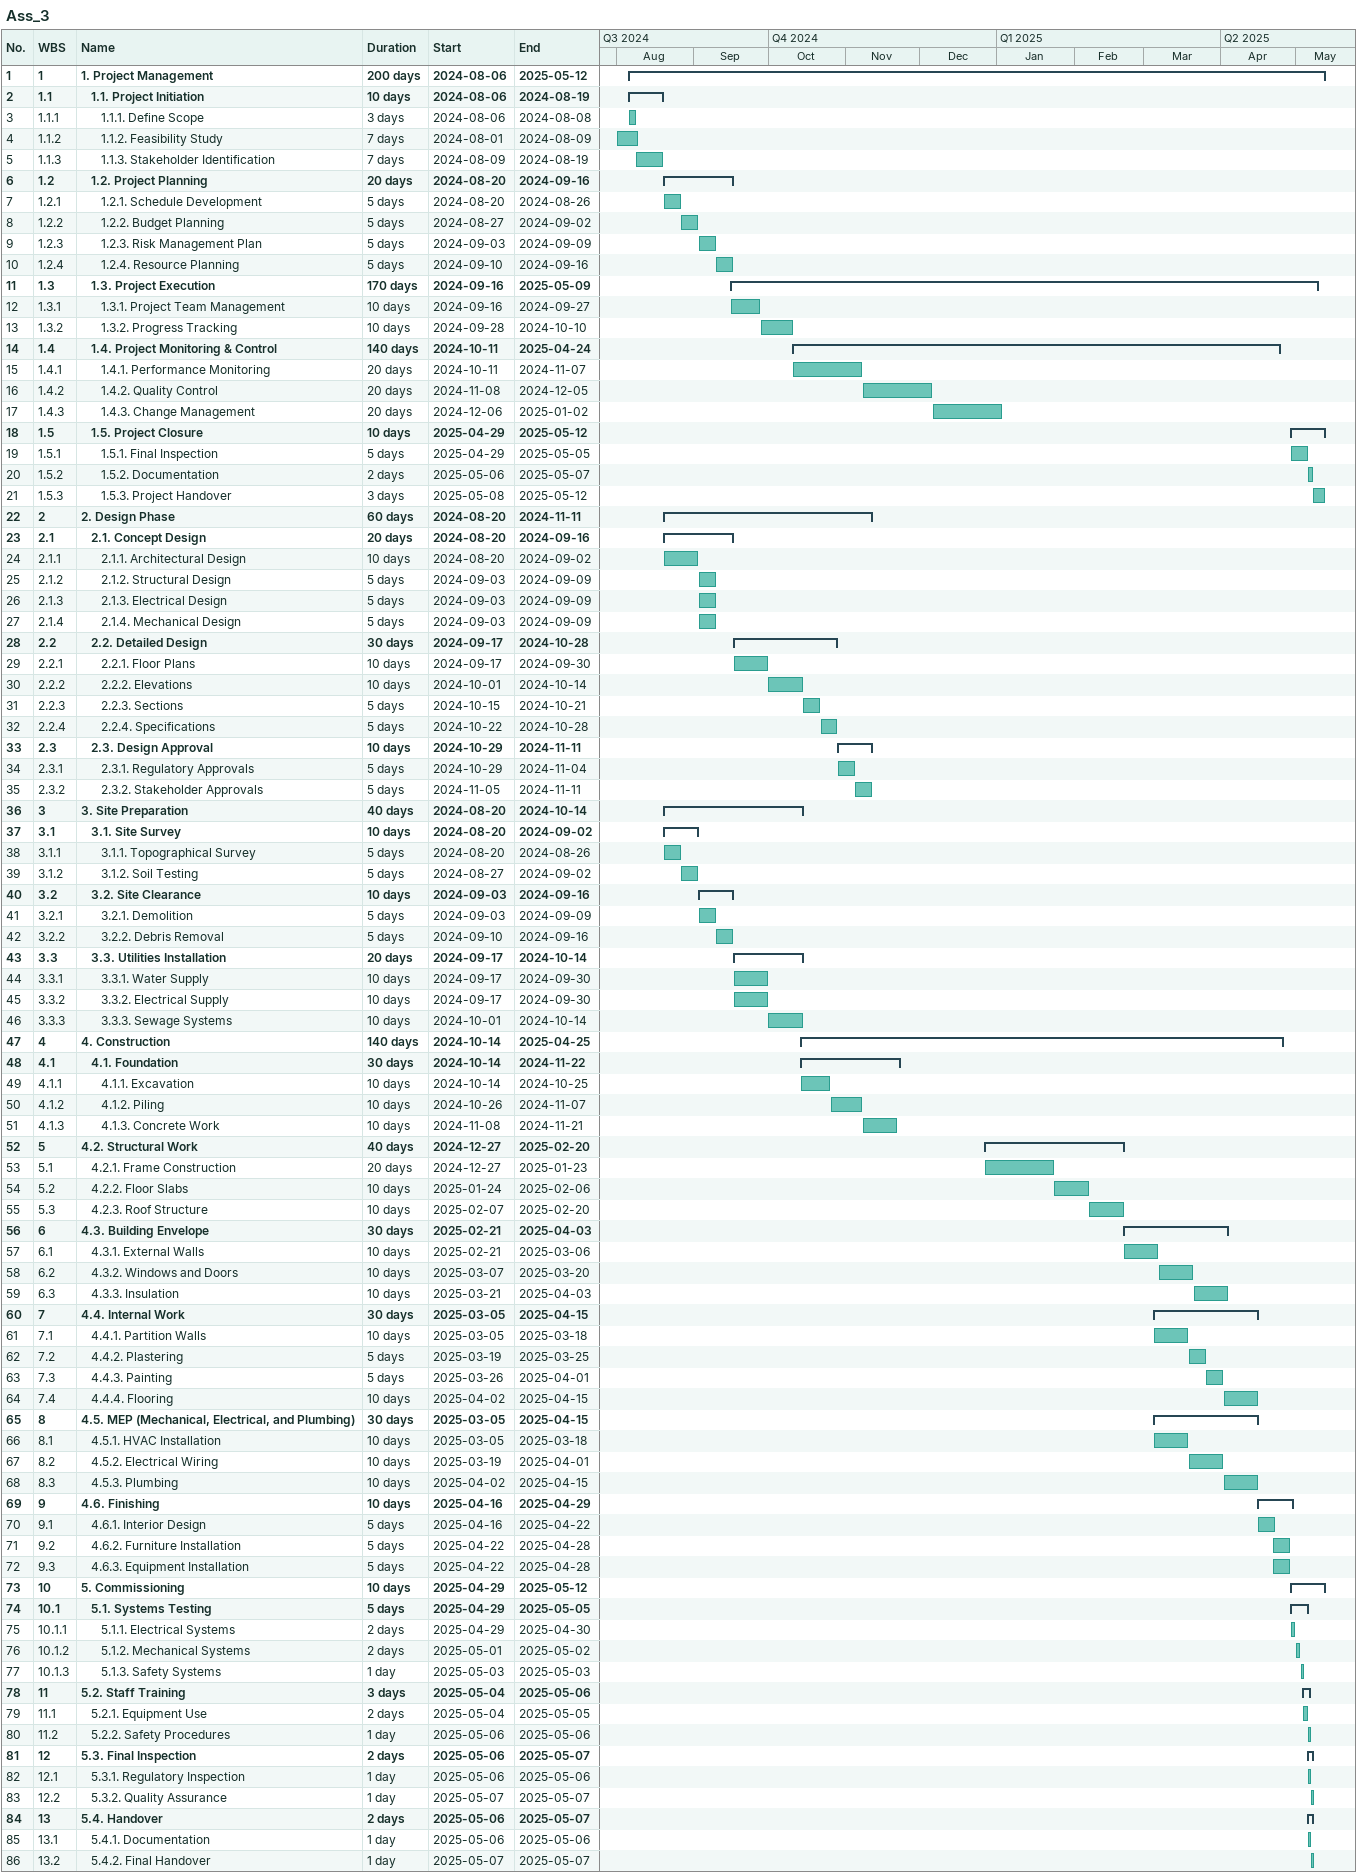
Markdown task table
Ass_3

| ID | WBS | Task | Duration | Start | Finish |
|---|---|---|---|---|---|
| 1 | 1 | **1. Project Management** | 200d | 2024-08-06 | 2025-05-12 |
| 2 | 1.1 | **1.1. Project Initiation** | 10d | 2024-08-06 | 2024-08-19 |
| 3 | 1.1.1 | 1.1.1. Define Scope | 3d | 2024-08-06 | 2024-08-08 |
| 4 | 1.1.2 | 1.1.2. Feasibility Study | 7d | 2024-08-01 | 2024-08-09 |
| 5 | 1.1.3 | 1.1.3. Stakeholder Identification | 7d | 2024-08-09 | 2024-08-19 |
| 6 | 1.2 | **1.2. Project Planning** | 20d | 2024-08-20 | 2024-09-16 |
| 7 | 1.2.1 | 1.2.1. Schedule Development | 5d | 2024-08-20 | 2024-08-26 |
| 8 | 1.2.2 | 1.2.2. Budget Planning | 5d | 2024-08-27 | 2024-09-02 |
| 9 | 1.2.3 | 1.2.3. Risk Management Plan | 5d | 2024-09-03 | 2024-09-09 |
| 10 | 1.2.4 | 1.2.4. Resource Planning | 5d | 2024-09-10 | 2024-09-16 |
| 11 | 1.3 | **1.3. Project Execution** | 170d | 2024-09-16 | 2025-05-09 |
| 12 | 1.3.1 | 1.3.1. Project Team Management | 10d | 2024-09-16 | 2024-09-27 |
| 13 | 1.3.2 | 1.3.2. Progress Tracking | 10d | 2024-09-28 | 2024-10-10 |
| 14 | 1.4 | **1.4. Project Monitoring & Control** | 140d | 2024-10-11 | 2025-04-24 |
| 15 | 1.4.1 | 1.4.1. Performance Monitoring | 20d | 2024-10-11 | 2024-11-07 |
| 16 | 1.4.2 | 1.4.2. Quality Control | 20d | 2024-11-08 | 2024-12-05 |
| 17 | 1.4.3 | 1.4.3. Change Management | 20d | 2024-12-06 | 2025-01-02 |
| 18 | 1.5 | **1.5. Project Closure** | 10d | 2025-04-29 | 2025-05-12 |
| 19 | 1.5.1 | 1.5.1. Final Inspection | 5d | 2025-04-29 | 2025-05-05 |
| 20 | 1.5.2 | 1.5.2. Documentation | 2d | 2025-05-06 | 2025-05-07 |
| 21 | 1.5.3 | 1.5.3. Project Handover | 3d | 2025-05-08 | 2025-05-12 |
| 22 | 2 | **2. Design Phase** | 60d | 2024-08-20 | 2024-11-11 |
| 23 | 2.1 | **2.1. Concept Design** | 20d | 2024-08-20 | 2024-09-16 |
| 24 | 2.1.1 | 2.1.1. Architectural Design | 10d | 2024-08-20 | 2024-09-02 |
| 25 | 2.1.2 | 2.1.2. Structural Design | 5d | 2024-09-03 | 2024-09-09 |
| 26 | 2.1.3 | 2.1.3. Electrical Design | 5d | 2024-09-03 | 2024-09-09 |
| 27 | 2.1.4 | 2.1.4. Mechanical Design | 5d | 2024-09-03 | 2024-09-09 |
| 28 | 2.2 | **2.2. Detailed Design** | 30d | 2024-09-17 | 2024-10-28 |
| 29 | 2.2.1 | 2.2.1. Floor Plans | 10d | 2024-09-17 | 2024-09-30 |
| 30 | 2.2.2 | 2.2.2. Elevations | 10d | 2024-10-01 | 2024-10-14 |
| 31 | 2.2.3 | 2.2.3. Sections | 5d | 2024-10-15 | 2024-10-21 |
| 32 | 2.2.4 | 2.2.4. Specifications | 5d | 2024-10-22 | 2024-10-28 |
| 33 | 2.3 | **2.3. Design Approval** | 10d | 2024-10-29 | 2024-11-11 |
| 34 | 2.3.1 | 2.3.1. Regulatory Approvals | 5d | 2024-10-29 | 2024-11-04 |
| 35 | 2.3.2 | 2.3.2. Stakeholder Approvals | 5d | 2024-11-05 | 2024-11-11 |
| 36 | 3 | **3. Site Preparation** | 40d | 2024-08-20 | 2024-10-14 |
| 37 | 3.1 | **3.1. Site Survey** | 10d | 2024-08-20 | 2024-09-02 |
| 38 | 3.1.1 | 3.1.1. Topographical Survey | 5d | 2024-08-20 | 2024-08-26 |
| 39 | 3.1.2 | 3.1.2. Soil Testing | 5d | 2024-08-27 | 2024-09-02 |
| 40 | 3.2 | **3.2. Site Clearance** | 10d | 2024-09-03 | 2024-09-16 |
| 41 | 3.2.1 | 3.2.1. Demolition | 5d | 2024-09-03 | 2024-09-09 |
| 42 | 3.2.2 | 3.2.2. Debris Removal | 5d | 2024-09-10 | 2024-09-16 |
| 43 | 3.3 | **3.3. Utilities Installation** | 20d | 2024-09-17 | 2024-10-14 |
| 44 | 3.3.1 | 3.3.1. Water Supply | 10d | 2024-09-17 | 2024-09-30 |
| 45 | 3.3.2 | 3.3.2. Electrical Supply | 10d | 2024-09-17 | 2024-09-30 |
| 46 | 3.3.3 | 3.3.3. Sewage Systems | 10d | 2024-10-01 | 2024-10-14 |
| 47 | 4 | **4. Construction** | 140d | 2024-10-14 | 2025-04-25 |
| 48 | 4.1 | **4.1. Foundation** | 30d | 2024-10-14 | 2024-11-22 |
| 49 | 4.1.1 | 4.1.1. Excavation | 10d | 2024-10-14 | 2024-10-25 |
| 50 | 4.1.2 | 4.1.2. Piling | 10d | 2024-10-26 | 2024-11-07 |
| 51 | 4.1.3 | 4.1.3. Concrete Work | 10d | 2024-11-08 | 2024-11-21 |
| 52 | 5 | **4.2. Structural Work** | 40d | 2024-12-27 | 2025-02-20 |
| 53 | 5.1 | 4.2.1. Frame Construction | 20d | 2024-12-27 | 2025-01-23 |
| 54 | 5.2 | 4.2.2. Floor Slabs | 10d | 2025-01-24 | 2025-02-06 |
| 55 | 5.3 | 4.2.3. Roof Structure | 10d | 2025-02-07 | 2025-02-20 |
| 56 | 6 | **4.3. Building Envelope** | 30d | 2025-02-21 | 2025-04-03 |
| 57 | 6.1 | 4.3.1. External Walls | 10d | 2025-02-21 | 2025-03-06 |
| 58 | 6.2 | 4.3.2. Windows and Doors | 10d | 2025-03-07 | 2025-03-20 |
| 59 | 6.3 | 4.3.3. Insulation | 10d | 2025-03-21 | 2025-04-03 |
| 60 | 7 | **4.4. Internal Work** | 30d | 2025-03-05 | 2025-04-15 |
| 61 | 7.1 | 4.4.1. Partition Walls | 10d | 2025-03-05 | 2025-03-18 |
| 62 | 7.2 | 4.4.2. Plastering | 5d | 2025-03-19 | 2025-03-25 |
| 63 | 7.3 | 4.4.3. Painting | 5d | 2025-03-26 | 2025-04-01 |
| 64 | 7.4 | 4.4.4. Flooring | 10d | 2025-04-02 | 2025-04-15 |
| 65 | 8 | **4.5. MEP (Mechanical, Electrical, and Plumbing)** | 30d | 2025-03-05 | 2025-04-15 |
| 66 | 8.1 | 4.5.1. HVAC Installation | 10d | 2025-03-05 | 2025-03-18 |
| 67 | 8.2 | 4.5.2. Electrical Wiring | 10d | 2025-03-19 | 2025-04-01 |
| 68 | 8.3 | 4.5.3. Plumbing | 10d | 2025-04-02 | 2025-04-15 |
| 69 | 9 | **4.6. Finishing** | 10d | 2025-04-16 | 2025-04-29 |
| 70 | 9.1 | 4.6.1. Interior Design | 5d | 2025-04-16 | 2025-04-22 |
| 71 | 9.2 | 4.6.2. Furniture Installation | 5d | 2025-04-22 | 2025-04-28 |
| 72 | 9.3 | 4.6.3. Equipment Installation | 5d | 2025-04-22 | 2025-04-28 |
| 73 | 10 | **5. Commissioning** | 10d | 2025-04-29 | 2025-05-12 |
| 74 | 10.1 | **5.1. Systems Testing** | 5d | 2025-04-29 | 2025-05-05 |
| 75 | 10.1.1 | 5.1.1. Electrical Systems | 2d | 2025-04-29 | 2025-04-30 |
| 76 | 10.1.2 | 5.1.2. Mechanical Systems | 2d | 2025-05-01 | 2025-05-02 |
| 77 | 10.1.3 | 5.1.3. Safety Systems | 1d | 2025-05-03 | 2025-05-03 |
| 78 | 11 | **5.2. Staff Training** | 3d | 2025-05-04 | 2025-05-06 |
| 79 | 11.1 | 5.2.1. Equipment Use | 2d | 2025-05-04 | 2025-05-05 |
| 80 | 11.2 | 5.2.2. Safety Procedures | 1d | 2025-05-06 | 2025-05-06 |
| 81 | 12 | **5.3. Final Inspection** | 2d | 2025-05-06 | 2025-05-07 |
| 82 | 12.1 | 5.3.1. Regulatory Inspection | 1d | 2025-05-06 | 2025-05-06 |
| 83 | 12.2 | 5.3.2. Quality Assurance | 1d | 2025-05-07 | 2025-05-07 |
| 84 | 13 | **5.4. Handover** | 2d | 2025-05-06 | 2025-05-07 |
| 85 | 13.1 | 5.4.1. Documentation | 1d | 2025-05-06 | 2025-05-06 |
| 86 | 13.2 | 5.4.2. Final Handover | 1d | 2025-05-07 | 2025-05-07 |
